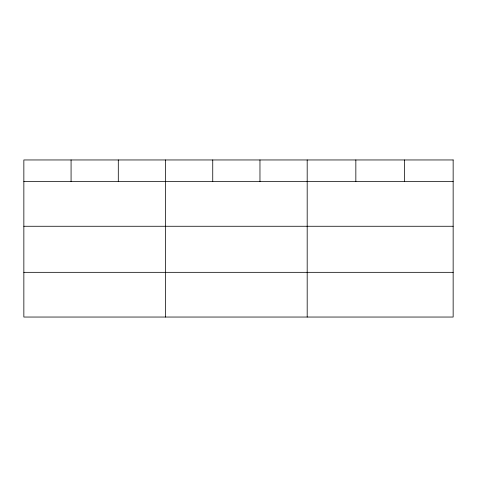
<?xml version="1.0" encoding="UTF-8"?>
<svg xmlns="http://www.w3.org/2000/svg" width="477" height="477" viewBox="0 0 477 477"><rect width="100%" height="100%" fill="white"/><g stroke="black" fill="none" stroke-linecap="round" stroke-linejoin="round"><path stroke-width="0.72" d="M23.85 181.552L453.15 181.552M23.85 226.265L453.15 226.265M23.85 272.331L453.15 272.331M404.496 159.956L404.496 181.552M355.842 159.956L355.842 181.552M307.188 159.956L307.188 317.044M259.965 159.956L259.965 181.552M212.742 159.956L212.742 181.552M165.519 159.956L165.519 317.044M118.296 159.956L118.296 181.552M71.073 159.956L71.073 181.552M453.15 159.956L23.85 159.956L23.85 317.044L453.15 317.044L453.15 159.956"/></g></svg>
